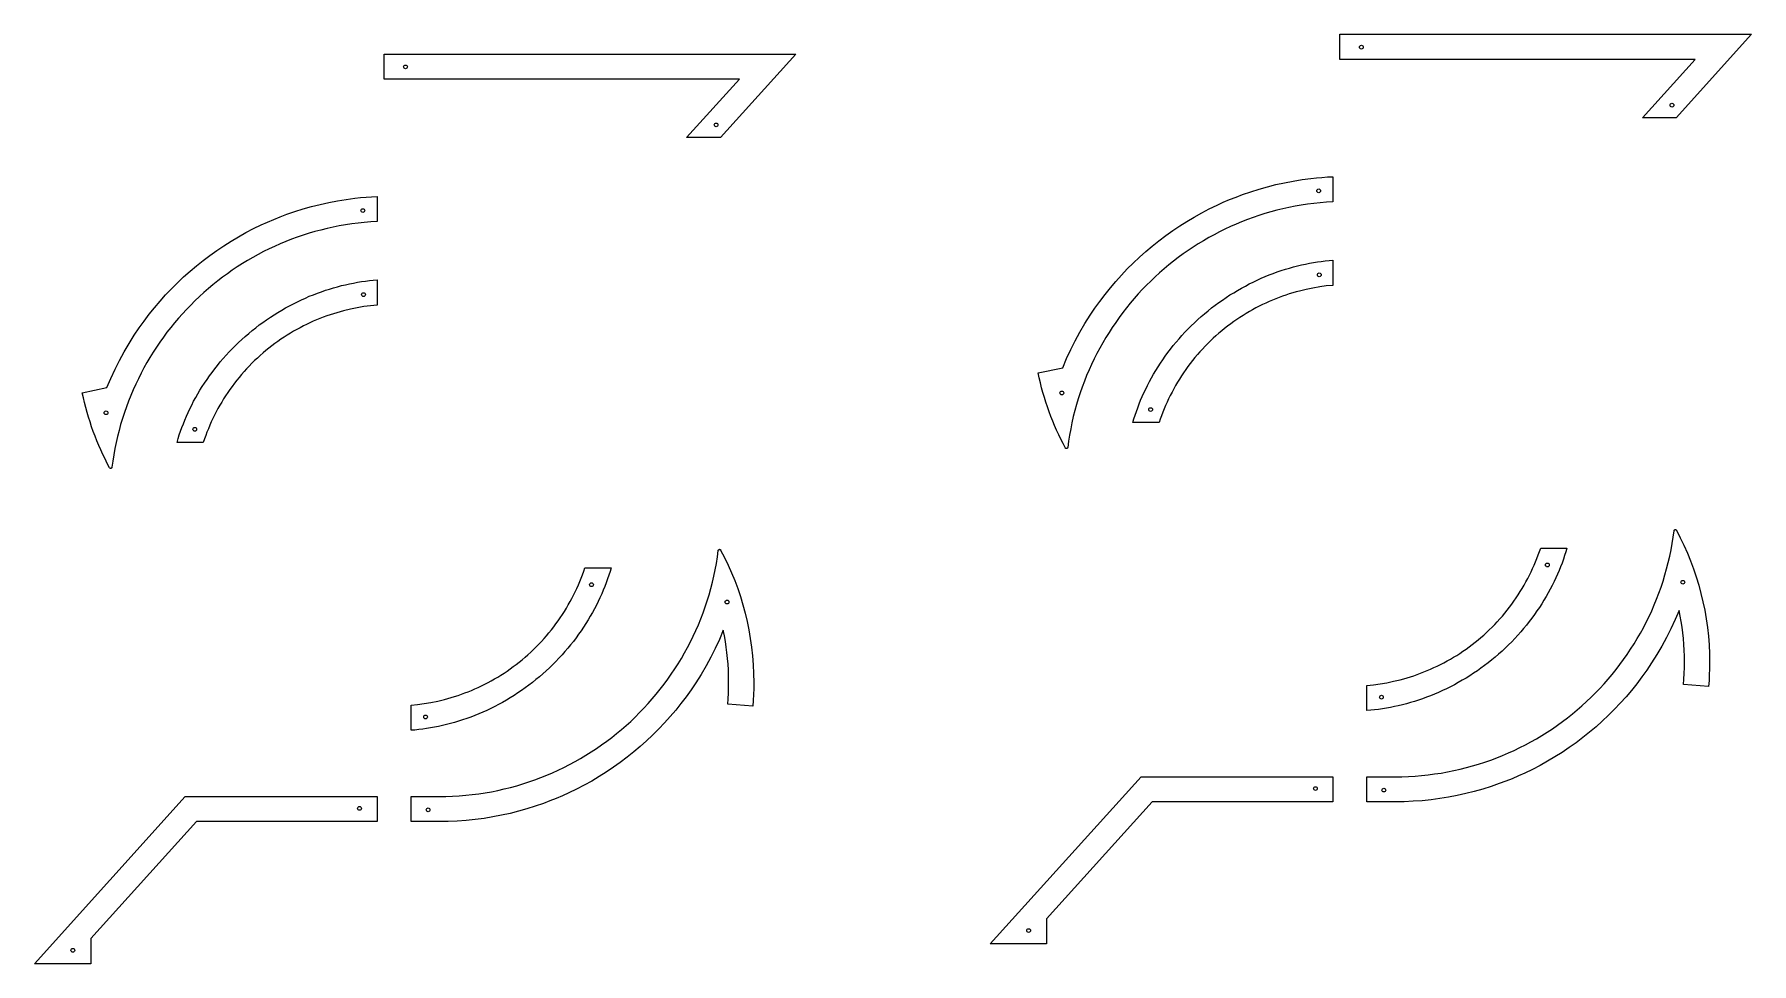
# Model space of a CAD drawing. Header units: millimetres. Extents: x -5172 to 15661, y -1212 to 2364.
# Drawn here: x -2126 to 610, y -1149 to 332 of the extents above; entities that cross this region are included whole.
import ezdxf

# ---------------------------------------------------------------- set-up
doc = ezdxf.new("R2010")
doc.units = ezdxf.units.MM
doc.layers.get('0').update_dxf_attribs({"color": 18, "true_color": 0x000000})
doc.layers.add('TOP$Visible$Curves', color=1, linetype='Continuous', true_color=0xff0000)

msp = doc.modelspace()

# ---------------------------------------------------------------- linework, layer by layer
at = {"color": 7}
for centre in [(-12.3, 311.8), (-1535.2, 280.3), (482.6, 219.3), (-1040.3, 187.8), (-80.3, 82.8), (-1603.1, 51.3), (-79.3, -51.2), (-1602.1, -82.7), (-489.5, -239.5), (-2012.3, -271), (-348, -265.9), (-1870.9, -297.4), (284.1, -513.6), (-1238.8, -545.1), (499.9, -541.2), (-1022.9, -572.7), (19.7, -724.4), (-1503.2, -755.9), (-85.5, -870.1), (23.6, -872.5), (-1608.4, -901.6), (-1499.2, -904), (-542.4, -1096.4), (-2065.2, -1127.9)]:
    msp.add_circle(centre, 3, dxfattribs=at)
at = {"layer": 'TOP$Visible$Curves', "color": 3, "lineweight": -3, "true_color": 0x00ff00}
for points in [[(489.3, 199), (435.4, 199), (519.6, 292.2), (-46.5, 292.2), (-46.5, 332.2), (609.5, 332.2), (609.5, 332.2)], [(-1033.5, 167.5), (-1087.4, 167.5), (-1003.3, 260.7), (-1569.3, 260.7), (-1569.3, 300.7), (-913.3, 300.7), (-913.3, 300.7)], [(-57.6, 105.3), (-57.6, 65.2), (-67.8, 64.6), (-77.9, 63.8), (-88, 62.7), (-98, 61.4), (-108, 59.9), (-117.8, 58.2), (-127.6, 56.3), (-137.4, 54.1), (-147, 51.8), (-156.6, 49.2), (-166, 46.4), (-175.4, 43.5), (-184.7, 40.3), (-193.9, 36.9), (-203, 33.4), (-212, 29.6), (-220.9, 25.7), (-229.7, 21.6), (-238.4, 17.3), (-247, 12.8), (-255.5, 8.1), (-263.9, 3.2), (-272.1, -1.8), (-280.3, -7), (-288.3, -12.3), (-296.2, -17.9), (-303.9, -23.5), (-311.6, -29.4), (-319.1, -35.4), (-326.5, -41.6), (-333.7, -47.9), (-340.8, -54.4), (-347.8, -61), (-354.6, -67.8), (-361.3, -74.7), (-367.8, -81.7), (-374.2, -88.9), (-380.4, -96.3), (-386.4, -103.7), (-392.3, -111.3), (-398.1, -119), (-403.7, -126.9), (-409.1, -134.9), (-414.3, -143), (-419.4, -151.2), (-424.3, -159.5), (-429.1, -168), (-433.6, -176.5), (-438, -185.2), (-442.2, -193.9), (-446.2, -202.8), (-450, -211.8), (-453.6, -220.9), (-457, -230), (-460.3, -239.3), (-463.3, -248.7), (-466.1, -258.1), (-468.8, -267.6), (-471.2, -277.2), (-473.4, -286.9), (-475.4, -296.7), (-477.2, -306.6), (-478.8, -316.5), (-480.1, -326.5), (-480.1, -326.5), (-480.2, -326.6), (-480.2, -326.6), (-480.2, -326.6), (-480.2, -326.7), (-480.2, -326.7), (-480.2, -326.7), (-480.2, -326.8), (-480.2, -326.8), (-480.2, -326.8), (-480.2, -326.9), (-480.2, -326.9), (-480.3, -327), (-480.3, -327), (-480.3, -327), (-480.3, -327.1), (-480.3, -327.1), (-480.3, -327.1), (-480.4, -327.2), (-480.4, -327.2), (-480.4, -327.2), (-480.4, -327.3), (-480.4, -327.3), (-480.5, -327.3), (-480.5, -327.4), (-480.5, -327.4), (-480.5, -327.4), (-480.6, -327.5), (-480.6, -327.5), (-480.6, -327.5), (-480.6, -327.6), (-480.7, -327.6), (-480.7, -327.6), (-480.7, -327.7), (-480.8, -327.7), (-480.8, -327.7), (-480.8, -327.7), (-480.8, -327.8), (-480.9, -327.8), (-480.9, -327.8), (-480.9, -327.8), (-481, -327.9), (-481, -327.9), (-481, -327.9), (-481.1, -327.9), (-481.1, -328), (-481.1, -328), (-481.2, -328), (-481.2, -328), (-481.3, -328), (-481.3, -328), (-481.3, -328.1), (-481.4, -328.1), (-481.4, -328.1), (-481.4, -328.1), (-481.5, -328.1), (-481.5, -328.1), (-481.5, -328.1), (-481.6, -328.2), (-481.6, -328.2), (-481.7, -328.2), (-481.7, -328.2), (-481.7, -328.2), (-481.8, -328.2), (-481.8, -328.2), (-481.8, -328.2), (-481.9, -328.2), (-481.9, -328.2), (-481.9, -328.2), (-482, -328.2), (-482, -328.2), (-482.1, -328.2), (-482.1, -328.2), (-482.1, -328.2), (-482.2, -328.2), (-482.2, -328.2), (-482.3, -328.2), (-482.3, -328.2), (-482.3, -328.2), (-482.4, -328.2), (-482.4, -328.2), (-482.5, -328.2), (-482.5, -328.2), (-482.5, -328.2), (-482.6, -328.2), (-482.6, -328.2), (-482.6, -328.2), (-482.7, -328.2), (-482.7, -328.1), (-482.8, -328.1), (-482.8, -328.1), (-482.8, -328.1), (-482.9, -328.1), (-482.9, -328.1), (-483, -328.1), (-483, -328), (-483, -328), (-483.1, -328), (-483.1, -328), (-483.1, -328), (-483.2, -327.9), (-483.2, -327.9), (-483.2, -327.9), (-483.3, -327.9), (-483.3, -327.8), (-483.3, -327.8), (-483.4, -327.8), (-483.4, -327.8), (-483.4, -327.7), (-483.5, -327.7), (-483.5, -327.7), (-483.5, -327.7), (-483.5, -327.6), (-483.6, -327.6), (-483.6, -327.6), (-483.6, -327.6), (-483.7, -327.5), (-483.7, -327.5), (-483.7, -327.5), (-483.7, -327.4), (-483.8, -327.4), (-483.8, -327.4), (-483.8, -327.3), (-483.8, -327.3), (-483.8, -327.3), (-483.9, -327.2), (-483.9, -327.2), (-483.9, -327.2), (-487.6, -320.2), (-491.1, -313.1), (-494.5, -306), (-497.8, -298.8), (-501, -291.5), (-504, -284.2), (-506.9, -276.8), (-509.7, -269.4), (-512.4, -261.8), (-514.9, -254.3), (-517.3, -246.6), (-519.6, -238.9), (-521.7, -231.2), (-523.7, -223.3), (-525.6, -215.5), (-527.3, -207.6), (-488.1, -199.4), (-481.9, -184.7), (-475.2, -170.2), (-468.1, -156.2), (-460.6, -142.4), (-452.7, -128.9), (-444.3, -115.6), (-436.7, -104.4), (-428.9, -93.4), (-420.7, -82.6), (-412.2, -72), (-403.5, -61.7), (-394.5, -51.6), (-385.2, -41.8), (-375.6, -32.3), (-365.8, -23), (-355.7, -14), (-345.4, -5.2), (-334.8, 3.2), (-324, 11.4), (-312.9, 19.3), (-301.7, 26.8), (-290.2, 34.1), (-278.5, 41), (-266.6, 47.7), (-254.5, 54), (-242.2, 59.9), (-232.2, 64.5), (-222.1, 68.8), (-211.9, 72.9), (-201.6, 76.7), (-188.5, 81.3), (-175.2, 85.4), (-161.9, 89.2), (-148.4, 92.6), (-134.6, 95.7), (-120.8, 98.3), (-106.8, 100.6), (-92.8, 102.4), (-84, 103.4), (-75.2, 104.2), (-66.4, 104.8)], [(-1580.4, 73.8), (-1580.4, 33.7), (-1590.6, 33.1), (-1600.8, 32.3), (-1610.8, 31.2), (-1620.9, 29.9), (-1630.8, 28.4), (-1640.7, 26.7), (-1650.5, 24.8), (-1660.2, 22.6), (-1669.8, 20.3), (-1679.4, 17.7), (-1688.9, 15), (-1698.3, 12), (-1707.6, 8.8), (-1716.8, 5.5), (-1725.9, 1.9), (-1734.9, -1.9), (-1743.8, -5.8), (-1752.6, -9.9), (-1761.3, -14.2), (-1769.9, -18.7), (-1778.4, -23.4), (-1786.7, -28.2), (-1795, -33.3), (-1803.1, -38.5), (-1811.1, -43.8), (-1819, -49.3), (-1826.8, -55), (-1834.4, -60.9), (-1841.9, -66.9), (-1849.3, -73.1), (-1856.5, -79.4), (-1863.6, -85.9), (-1870.6, -92.5), (-1877.4, -99.3), (-1884.1, -106.2), (-1890.6, -113.2), (-1897, -120.4), (-1903.2, -127.8), (-1909.3, -135.2), (-1915.2, -142.8), (-1920.9, -150.5), (-1926.5, -158.4), (-1931.9, -166.4), (-1937.2, -174.5), (-1942.3, -182.7), (-1947.2, -191), (-1951.9, -199.4), (-1956.4, -208), (-1960.8, -216.7), (-1965, -225.4), (-1969, -234.3), (-1972.8, -243.3), (-1976.4, -252.4), (-1979.9, -261.5), (-1983.1, -270.8), (-1986.1, -280.1), (-1989, -289.6), (-1991.6, -299.1), (-1994, -308.7), (-1996.2, -318.4), (-1998.3, -328.2), (-2000, -338.1), (-2001.6, -348), (-2003, -358), (-2003, -358), (-2003, -358), (-2003, -358.1), (-2003, -358.1), (-2003, -358.2), (-2003, -358.2), (-2003, -358.2), (-2003, -358.3), (-2003.1, -358.3), (-2003.1, -358.3), (-2003.1, -358.4), (-2003.1, -358.4), (-2003.1, -358.4), (-2003.1, -358.5), (-2003.1, -358.5), (-2003.1, -358.6), (-2003.2, -358.6), (-2003.2, -358.6), (-2003.2, -358.7), (-2003.2, -358.7), (-2003.2, -358.7), (-2003.3, -358.8), (-2003.3, -358.8), (-2003.3, -358.8), (-2003.3, -358.9), (-2003.4, -358.9), (-2003.4, -358.9), (-2003.4, -359), (-2003.4, -359), (-2003.5, -359), (-2003.5, -359.1), (-2003.5, -359.1), (-2003.5, -359.1), (-2003.6, -359.2), (-2003.6, -359.2), (-2003.6, -359.2), (-2003.7, -359.2), (-2003.7, -359.3), (-2003.7, -359.3), (-2003.8, -359.3), (-2003.8, -359.3), (-2003.8, -359.4), (-2003.9, -359.4), (-2003.9, -359.4), (-2003.9, -359.4), (-2004, -359.4), (-2004, -359.5), (-2004, -359.5), (-2004.1, -359.5), (-2004.1, -359.5), (-2004.1, -359.5), (-2004.2, -359.6), (-2004.2, -359.6), (-2004.2, -359.6), (-2004.3, -359.6), (-2004.3, -359.6), (-2004.3, -359.6), (-2004.4, -359.6), (-2004.4, -359.6), (-2004.5, -359.7), (-2004.5, -359.7), (-2004.5, -359.7), (-2004.6, -359.7), (-2004.6, -359.7), (-2004.6, -359.7), (-2004.7, -359.7), (-2004.7, -359.7), (-2004.7, -359.7), (-2004.8, -359.7), (-2004.8, -359.7), (-2004.9, -359.7), (-2004.9, -359.7), (-2004.9, -359.7), (-2005, -359.7), (-2005, -359.7), (-2005.1, -359.7), (-2005.1, -359.7), (-2005.1, -359.7), (-2005.2, -359.7), (-2005.2, -359.7), (-2005.3, -359.7), (-2005.3, -359.7), (-2005.3, -359.7), (-2005.4, -359.7), (-2005.4, -359.7), (-2005.5, -359.7), (-2005.5, -359.7), (-2005.5, -359.6), (-2005.6, -359.6), (-2005.6, -359.6), (-2005.6, -359.6), (-2005.7, -359.6), (-2005.7, -359.6), (-2005.8, -359.6), (-2005.8, -359.5), (-2005.8, -359.5), (-2005.9, -359.5), (-2005.9, -359.5), (-2005.9, -359.5), (-2006, -359.4), (-2006, -359.4), (-2006, -359.4), (-2006.1, -359.4), (-2006.1, -359.4), (-2006.1, -359.3), (-2006.2, -359.3), (-2006.2, -359.3), (-2006.2, -359.3), (-2006.3, -359.2), (-2006.3, -359.2), (-2006.3, -359.2), (-2006.4, -359.2), (-2006.4, -359.1), (-2006.4, -359.1), (-2006.4, -359.1), (-2006.5, -359), (-2006.5, -359), (-2006.5, -359), (-2006.5, -359), (-2006.6, -358.9), (-2006.6, -358.9), (-2006.6, -358.9), (-2006.6, -358.8), (-2006.7, -358.8), (-2006.7, -358.8), (-2006.7, -358.7), (-2006.7, -358.7), (-2006.7, -358.7), (-2010.4, -351.7), (-2013.9, -344.6), (-2017.3, -337.5), (-2020.6, -330.3), (-2023.8, -323), (-2026.9, -315.7), (-2029.8, -308.3), (-2032.6, -300.8), (-2035.2, -293.3), (-2037.8, -285.7), (-2040.2, -278.1), (-2042.4, -270.4), (-2044.6, -262.6), (-2046.6, -254.8), (-2048.4, -247), (-2050.1, -239.1), (-2011, -230.9), (-2004.7, -216.2), (-1998, -201.6), (-1990.9, -187.6), (-1983.4, -173.9), (-1975.5, -160.4), (-1967.2, -147.1), (-1959.6, -135.9), (-1951.7, -124.9), (-1943.5, -114.1), (-1935.1, -103.5), (-1926.3, -93.2), (-1917.3, -83.1), (-1908, -73.3), (-1898.4, -63.8), (-1888.6, -54.5), (-1878.5, -45.5), (-1868.2, -36.7), (-1857.6, -28.3), (-1846.8, -20.1), (-1835.8, -12.2), (-1824.5, -4.7), (-1813.1, 2.6), (-1801.3, 9.5), (-1789.4, 16.2), (-1777.3, 22.5), (-1765.1, 28.4), (-1755, 33), (-1744.9, 37.3), (-1734.7, 41.4), (-1724.4, 45.3), (-1711.3, 49.8), (-1698.1, 54), (-1684.7, 57.7), (-1671.2, 61.1), (-1657.5, 64.2), (-1643.6, 66.8), (-1629.7, 69.1), (-1615.7, 70.9), (-1606.9, 71.9), (-1598.1, 72.7), (-1589.2, 73.3)], [(-57.6, -27.7), (-57.6, -67.9), (-68.1, -68.9), (-78.7, -70.4), (-89.4, -72.2), (-100.1, -74.4), (-110.9, -77), (-116.3, -78.4), (-121.7, -80), (-127.1, -81.6), (-132.5, -83.4), (-137.9, -85.3), (-143.2, -87.2), (-148.6, -89.3), (-153.9, -91.5), (-159.2, -93.7), (-164.5, -96.1), (-169.8, -98.6), (-175.1, -101.2), (-180.3, -103.9), (-185.5, -106.7), (-190.6, -109.6), (-195.7, -112.6), (-200.8, -115.8), (-205.8, -119), (-210.7, -122.3), (-215.7, -125.7), (-220.5, -129.2), (-225.3, -132.8), (-230.1, -136.5), (-234.7, -140.3), (-239.3, -144.2), (-243.9, -148.2), (-248.3, -152.3), (-252.7, -156.4), (-257.1, -160.7), (-261.3, -165), (-265.4, -169.4), (-269.5, -173.9), (-273.5, -178.4), (-277.4, -183.1), (-281.2, -187.8), (-284.9, -192.6), (-288.5, -197.4), (-292.1, -202.3), (-295.5, -207.2), (-298.8, -212.3), (-302, -217.3), (-305.2, -222.4), (-308.2, -227.6), (-311.1, -232.8), (-313.9, -238.1), (-316.7, -243.4), (-319.3, -248.7), (-321.8, -254.1), (-324.2, -259.4), (-326.4, -264.9), (-328.6, -270.3), (-330.7, -275.8), (-332.7, -281.2), (-334.5, -286.7), (-376.4, -286.7), (-374.6, -280.8), (-372.7, -274.9), (-370.7, -269), (-368.6, -263), (-366.3, -257), (-363.9, -251.1), (-361.3, -245.1), (-358.6, -239.2), (-355.8, -233.2), (-352.9, -227.3), (-349.8, -221.4), (-346.6, -215.5), (-343.3, -209.6), (-339.8, -203.7), (-336.2, -197.9), (-332.5, -192.2), (-328.6, -186.4), (-324.6, -180.7), (-320.5, -175.1), (-316.3, -169.5), (-311.9, -164), (-307.4, -158.6), (-302.8, -153.2), (-298.1, -147.9), (-293.3, -142.6), (-288.3, -137.5), (-283.3, -132.4), (-278.1, -127.5), (-272.9, -122.6), (-267.5, -117.8), (-262.1, -113.1), (-256.6, -108.5), (-250.9, -104), (-245.2, -99.7), (-239.4, -95.4), (-233.6, -91.3), (-227.7, -87.2), (-221.7, -83.3), (-215.6, -79.6), (-209.5, -75.9), (-203.3, -72.4), (-197.1, -69), (-190.9, -65.7), (-184.6, -62.6), (-178.3, -59.6), (-171.9, -56.7), (-165.5, -54), (-159.1, -51.4), (-152.7, -48.9), (-146.3, -46.5), (-139.9, -44.4), (-133.4, -42.3), (-127, -40.4), (-120.6, -38.6), (-114.2, -36.9), (-107.8, -35.4), (-101.4, -34), (-95, -32.7), (-88.7, -31.6), (-82.4, -30.6), (-76.1, -29.7), (-69.9, -28.9), (-63.7, -28.3)], [(-1580.4, -59.2), (-1580.4, -99.4), (-1590.9, -100.4), (-1601.5, -101.9), (-1612.2, -103.7), (-1623, -105.9), (-1633.7, -108.5), (-1639.1, -109.9), (-1644.5, -111.5), (-1649.9, -113.1), (-1655.3, -114.9), (-1660.7, -116.7), (-1666.1, -118.7), (-1671.4, -120.8), (-1676.8, -123), (-1682.1, -125.2), (-1687.4, -127.6), (-1692.7, -130.1), (-1697.9, -132.7), (-1703.1, -135.4), (-1708.3, -138.2), (-1713.4, -141.1), (-1718.5, -144.1), (-1723.6, -147.2), (-1728.6, -150.5), (-1733.6, -153.8), (-1738.5, -157.2), (-1743.4, -160.7), (-1748.2, -164.3), (-1752.9, -168), (-1757.6, -171.8), (-1762.2, -175.7), (-1766.7, -179.7), (-1771.2, -183.8), (-1775.6, -187.9), (-1779.9, -192.2), (-1784.1, -196.5), (-1788.3, -200.9), (-1792.4, -205.4), (-1796.3, -209.9), (-1800.2, -214.6), (-1804, -219.3), (-1807.8, -224), (-1811.4, -228.9), (-1814.9, -233.8), (-1818.3, -238.7), (-1821.7, -243.8), (-1824.9, -248.8), (-1828, -253.9), (-1831, -259.1), (-1834, -264.3), (-1836.8, -269.6), (-1839.5, -274.9), (-1842.1, -280.2), (-1844.6, -285.5), (-1847, -290.9), (-1849.3, -296.4), (-1851.5, -301.8), (-1853.5, -307.2), (-1855.5, -312.7), (-1857.4, -318.2), (-1899.2, -318.2), (-1897.5, -312.3), (-1895.6, -306.4), (-1893.5, -300.4), (-1891.4, -294.5), (-1889.1, -288.5), (-1886.7, -282.6), (-1884.2, -276.6), (-1881.5, -270.6), (-1878.7, -264.7), (-1875.7, -258.8), (-1872.7, -252.8), (-1869.4, -246.9), (-1866.1, -241.1), (-1862.6, -235.2), (-1859, -229.4), (-1855.3, -223.6), (-1851.4, -217.9), (-1847.5, -212.2), (-1843.3, -206.6), (-1839.1, -201), (-1834.7, -195.5), (-1830.3, -190.1), (-1825.7, -184.7), (-1820.9, -179.4), (-1816.1, -174.1), (-1811.2, -169), (-1806.1, -163.9), (-1801, -158.9), (-1795.7, -154.1), (-1790.4, -149.3), (-1784.9, -144.6), (-1779.4, -140), (-1773.8, -135.5), (-1768.1, -131.1), (-1762.3, -126.9), (-1756.4, -122.8), (-1750.5, -118.7), (-1744.5, -114.8), (-1738.5, -111), (-1732.3, -107.4), (-1726.2, -103.9), (-1720, -100.5), (-1713.7, -97.2), (-1707.4, -94.1), (-1701.1, -91.1), (-1694.7, -88.2), (-1688.4, -85.4), (-1682, -82.8), (-1675.6, -80.4), (-1669.1, -78), (-1662.7, -75.8), (-1656.3, -73.8), (-1649.8, -71.8), (-1643.4, -70.1), (-1637, -68.4), (-1630.6, -66.9), (-1624.2, -65.5), (-1617.9, -64.2), (-1611.5, -63.1), (-1605.2, -62), (-1599, -61.2), (-1592.7, -60.4), (-1586.5, -59.8)], [(-3.6, -745.7), (-3.6, -705.6), (7, -704.5), (17.6, -703.1), (28.3, -701.3), (39, -699.1), (49.8, -696.5), (55.2, -695), (60.6, -693.5), (66, -691.8), (71.4, -690.1), (76.7, -688.2), (82.1, -686.2), (87.5, -684.2), (92.8, -682), (98.1, -679.7), (103.4, -677.3), (108.7, -674.8), (113.9, -672.2), (119.2, -669.5), (124.3, -666.7), (129.5, -663.8), (134.6, -660.8), (139.7, -657.7), (144.7, -654.5), (149.6, -651.2), (154.5, -647.8), (159.4, -644.2), (164.2, -640.6), (168.9, -636.9), (173.6, -633.1), (178.2, -629.2), (182.8, -625.3), (187.2, -621.2), (191.6, -617), (195.9, -612.8), (200.2, -608.5), (204.3, -604.1), (208.4, -599.6), (212.4, -595), (216.3, -590.4), (220.1, -585.7), (223.8, -580.9), (227.4, -576.1), (230.9, -571.2), (234.4, -566.2), (237.7, -561.2), (240.9, -556.1), (244.1, -551), (247.1, -545.8), (250, -540.6), (252.8, -535.4), (255.5, -530.1), (258.1, -524.8), (260.6, -519.4), (263, -514), (265.3, -508.6), (267.5, -503.2), (269.6, -497.7), (271.6, -492.2), (273.4, -486.7), (315.3, -486.7), (313.5, -492.6), (311.6, -498.6), (309.6, -504.5), (307.4, -510.5), (305.2, -516.4), (302.7, -522.4), (300.2, -528.3), (297.5, -534.3), (294.7, -540.2), (291.8, -546.2), (288.7, -552.1), (285.5, -558), (282.2, -563.9), (278.7, -569.7), (275.1, -575.5), (271.3, -581.3), (267.5, -587), (263.5, -592.7), (259.4, -598.3), (255.1, -603.9), (250.8, -609.4), (246.3, -614.9), (241.7, -620.3), (237, -625.6), (232.2, -630.8), (227.2, -636), (222.2, -641), (217, -646), (211.8, -650.9), (206.4, -655.7), (201, -660.4), (195.4, -664.9), (189.8, -669.4), (184.1, -673.8), (178.3, -678.1), (172.5, -682.2), (166.5, -686.2), (160.6, -690.1), (154.5, -693.9), (148.4, -697.5), (142.2, -701.1), (136, -704.5), (129.8, -707.7), (123.5, -710.9), (117.1, -713.9), (110.8, -716.8), (104.4, -719.5), (98, -722.1), (91.6, -724.6), (85.2, -726.9), (78.7, -729.1), (72.3, -731.2), (65.9, -733.1), (59.5, -734.9), (53, -736.6), (46.6, -738.1), (40.3, -739.5), (33.9, -740.8), (27.6, -741.9), (21.3, -742.9), (15, -743.8), (8.8, -744.6), (2.6, -745.2)], [(-1526.4, -777.2), (-1526.4, -737.1), (-1515.9, -736), (-1505.3, -734.6), (-1494.6, -732.8), (-1483.8, -730.6), (-1473, -728), (-1467.7, -726.5), (-1462.3, -725), (-1456.9, -723.3), (-1451.5, -721.6), (-1446.1, -719.7), (-1440.7, -717.7), (-1435.4, -715.7), (-1430, -713.5), (-1424.7, -711.2), (-1419.4, -708.8), (-1414.1, -706.3), (-1408.9, -703.7), (-1403.7, -701), (-1398.5, -698.2), (-1393.4, -695.3), (-1388.2, -692.3), (-1383.2, -689.2), (-1378.2, -686), (-1373.2, -682.7), (-1368.3, -679.2), (-1363.4, -675.7), (-1358.6, -672.1), (-1353.9, -668.4), (-1349.2, -664.6), (-1344.6, -660.7), (-1340.1, -656.7), (-1335.6, -652.7), (-1331.2, -648.5), (-1326.9, -644.3), (-1322.7, -639.9), (-1318.5, -635.5), (-1314.4, -631.1), (-1310.5, -626.5), (-1306.6, -621.9), (-1302.8, -617.2), (-1299, -612.4), (-1295.4, -607.6), (-1291.9, -602.7), (-1288.5, -597.7), (-1285.1, -592.7), (-1281.9, -587.6), (-1278.8, -582.5), (-1275.8, -577.3), (-1272.8, -572.1), (-1270, -566.9), (-1267.3, -561.6), (-1264.7, -556.2), (-1262.2, -550.9), (-1259.8, -545.5), (-1257.5, -540.1), (-1255.3, -534.6), (-1253.3, -529.2), (-1251.3, -523.7), (-1249.4, -518.2), (-1207.6, -518.2), (-1209.3, -524.1), (-1211.2, -530.1), (-1213.3, -536), (-1215.4, -541.9), (-1217.7, -547.9), (-1220.1, -553.9), (-1222.6, -559.8), (-1225.3, -565.8), (-1228.1, -571.7), (-1231.1, -577.7), (-1234.1, -583.6), (-1237.3, -589.5), (-1240.7, -595.4), (-1244.2, -601.2), (-1247.8, -607), (-1251.5, -612.8), (-1255.4, -618.5), (-1259.3, -624.2), (-1263.5, -629.8), (-1267.7, -635.4), (-1272.1, -640.9), (-1276.5, -646.4), (-1281.1, -651.8), (-1285.8, -657.1), (-1290.7, -662.3), (-1295.6, -667.4), (-1300.7, -672.5), (-1305.8, -677.5), (-1311.1, -682.4), (-1316.4, -687.2), (-1321.9, -691.9), (-1327.4, -696.4), (-1333, -700.9), (-1338.7, -705.3), (-1344.5, -709.5), (-1350.4, -713.7), (-1356.3, -717.7), (-1362.3, -721.6), (-1368.3, -725.4), (-1374.5, -729), (-1380.6, -732.6), (-1386.8, -736), (-1393.1, -739.2), (-1399.4, -742.4), (-1405.7, -745.4), (-1412.1, -748.3), (-1418.4, -751), (-1424.8, -753.6), (-1431.2, -756.1), (-1437.7, -758.4), (-1444.1, -760.6), (-1450.5, -762.7), (-1457, -764.6), (-1463.4, -766.4), (-1469.8, -768), (-1476.2, -769.6), (-1482.6, -771), (-1488.9, -772.2), (-1495.3, -773.4), (-1501.6, -774.4), (-1507.8, -775.3), (-1514.1, -776), (-1520.3, -776.7)], [(-603.7, -1117.7), (-363.2, -851.2), (-363.2, -851.2), (-57.6, -851.2), (-57.6, -891.2), (-345.4, -891.2), (-513.7, -1077.7), (-513.7, -1117.7), (-579.2, -1117.7)], [(-2126.5, -1149.2), (-1886, -882.7), (-1886, -882.7), (-1580.4, -882.7), (-1580.4, -922.7), (-1868.3, -922.7), (-2036.5, -1109.2), (-2036.5, -1149.2), (-2102, -1149.2)]]:
    msp.add_lwpolyline(points, close=True, dxfattribs=at)
for points in [[(541, -707.4), (501.1, -704), (501.7, -695.7), (502.2, -686.5), (502.5, -677.3), (502.5, -668), (502.4, -658.8), (502.1, -649.5), (501.5, -640.3), (500.8, -631.1), (499.8, -621.9), (498.7, -612.9), (497.3, -603.9), (495.8, -595), (494, -586), (487.8, -600.8), (481, -615.3), (474, -629.3), (466.5, -643.1), (458.6, -656.6), (450.2, -669.8), (442.6, -681.1), (434.8, -692.1), (426.6, -702.9), (418.1, -713.5), (409.4, -723.8), (400.3, -733.8), (391, -743.7), (381.5, -753.2), (371.6, -762.5), (361.6, -771.5), (351.2, -780.2), (340.7, -788.7), (329.9, -796.9), (318.8, -804.7), (307.6, -812.3), (296.1, -819.5), (284.4, -826.5), (272.5, -833.1), (260.4, -839.4), (248.1, -845.4), (238.1, -849.9), (228, -854.3), (217.8, -858.4), (207.5, -862.2), (194.4, -866.8), (181.1, -870.9), (167.7, -874.7), (154.3, -878.1), (140.5, -881.2), (126.6, -883.8), (112.7, -886.1), (98.7, -887.9), (84.4, -889.4), (70.1, -890.4), (55.7, -891), (41.3, -891.2), (-3.6, -891.2), (-3.6, -851.2), (29.2, -851.2), (41.3, -851.2), (52, -851.1), (62.6, -850.8), (73.2, -850.1), (83.6, -849.3), (94.1, -848.2), (104.4, -846.8), (114.7, -845.3), (124.9, -843.5), (135, -841.4), (145, -839.2), (155, -836.7), (164.8, -834), (174.6, -831.1), (184.3, -828), (193.9, -824.6), (203.3, -821.1), (212.7, -817.3), (222, -813.3), (231.1, -809.2), (240.2, -804.8), (249.1, -800.3), (257.9, -795.5), (266.6, -790.6), (275.2, -785.4), (283.6, -780.1), (292, -774.6), (300.2, -769), (308.2, -763.1), (316.1, -757.1), (323.9, -750.9), (331.6, -744.6), (339, -738), (346.4, -731.4), (353.6, -724.5), (360.6, -717.5), (367.5, -710.4), (374.3, -703.1), (380.8, -695.6), (387.2, -688), (393.5, -680.3), (399.5, -672.4), (405.4, -664.4), (411.2, -656.2), (416.7, -648), (422.1, -639.5), (427.3, -631), (432.3, -622.4), (437.1, -613.6), (441.7, -604.7), (446.1, -595.7), (450.3, -586.5), (454.3, -577.3), (458.2, -568), (461.8, -558.5), (465.2, -549), (468.4, -539.3), (471.4, -529.6), (474.1, -519.8), (476.7, -509.8), (479, -499.8), (481.1, -489.7), (483, -479.6), (484.6, -469.3), (486, -459), (486, -459), (486, -458.9), (486, -458.9), (486, -458.8), (486.1, -458.8), (486.1, -458.8), (486.1, -458.7), (486.1, -458.7), (486.1, -458.7), (486.1, -458.6), (486.1, -458.6), (486.1, -458.6), (486.1, -458.5), (486.2, -458.5), (486.2, -458.4), (486.2, -458.4), (486.2, -458.4), (486.2, -458.3), (486.2, -458.3), (486.3, -458.3), (486.3, -458.2), (486.3, -458.2), (486.3, -458.2), (486.3, -458.1), (486.4, -458.1), (486.4, -458.1), (486.4, -458), (486.4, -458), (486.5, -458), (486.5, -457.9), (486.5, -457.9), (486.6, -457.9), (486.6, -457.8), (486.6, -457.8), (486.6, -457.8), (486.7, -457.8), (486.7, -457.7), (486.7, -457.7), (486.8, -457.7), (486.8, -457.7), (486.8, -457.6), (486.9, -457.6), (486.9, -457.6), (486.9, -457.6), (487, -457.5), (487, -457.5), (487, -457.5), (487.1, -457.5), (487.1, -457.5), (487.1, -457.4), (487.2, -457.4), (487.2, -457.4), (487.2, -457.4), (487.3, -457.4), (487.3, -457.4), (487.3, -457.4), (487.4, -457.3), (487.4, -457.3), (487.5, -457.3), (487.5, -457.3), (487.5, -457.3), (487.6, -457.3), (487.6, -457.3), (487.6, -457.3), (487.7, -457.3), (487.7, -457.3), (487.8, -457.3), (487.8, -457.3), (487.8, -457.2), (487.9, -457.2), (487.9, -457.2), (487.9, -457.2), (488, -457.2), (488, -457.2), (488.1, -457.2), (488.1, -457.2), (488.1, -457.2), (488.2, -457.2), (488.2, -457.3), (488.3, -457.3), (488.3, -457.3), (488.3, -457.3), (488.4, -457.3), (488.4, -457.3), (488.5, -457.3), (488.5, -457.3), (488.5, -457.3), (488.6, -457.3), (488.6, -457.3), (488.6, -457.3), (488.7, -457.4), (488.7, -457.4), (488.8, -457.4), (488.8, -457.4), (488.8, -457.4), (488.9, -457.4), (488.9, -457.5), (488.9, -457.5), (489, -457.5), (489, -457.5), (489.1, -457.5), (489.1, -457.6), (489.1, -457.6), (489.2, -457.6), (489.2, -457.6), (489.2, -457.7), (489.3, -457.7), (489.3, -457.7), (489.3, -457.7), (489.3, -457.8), (489.4, -457.8), (489.4, -457.8), (489.4, -457.8), (489.5, -457.9), (489.5, -457.9), (489.5, -457.9), (489.5, -458), (489.6, -458), (489.6, -458), (489.6, -458), (489.6, -458.1), (489.7, -458.1), (489.7, -458.1), (489.7, -458.2), (489.7, -458.2), (489.7, -458.2), (489.8, -458.3), (489.8, -458.3), (495.9, -470.2), (501.7, -482.3), (507.1, -494.6), (512.2, -507.1), (516.9, -519.8), (521.3, -532.6), (525.2, -545.7), (528.8, -558.9), (532, -572.2), (534.7, -585.7), (537.1, -599.3), (539, -613.1), (540.6, -627), (541.7, -641.1), (542.3, -655.2), (542.5, -669.5), (542.4, -679), (542.1, -688.5), (541.7, -698), (541, -707.4)], [(-981.9, -738.9), (-1021.7, -735.5), (-1021.1, -727.2), (-1020.6, -718), (-1020.4, -708.8), (-1020.3, -699.5), (-1020.4, -690.3), (-1020.8, -681), (-1021.3, -671.8), (-1022.1, -662.6), (-1023, -653.4), (-1024.2, -644.4), (-1025.5, -635.4), (-1027.1, -626.4), (-1028.8, -617.5), (-1035.1, -632.3), (-1041.8, -646.8), (-1048.9, -660.8), (-1056.4, -674.6), (-1064.3, -688.1), (-1072.6, -701.3), (-1080.2, -712.6), (-1088.1, -723.6), (-1096.3, -734.4), (-1104.7, -745), (-1113.5, -755.3), (-1122.5, -765.3), (-1131.8, -775.1), (-1141.4, -784.7), (-1151.2, -794), (-1161.3, -803), (-1171.6, -811.7), (-1182.2, -820.2), (-1193, -828.4), (-1204, -836.2), (-1215.3, -843.8), (-1226.7, -851), (-1238.5, -858), (-1250.4, -864.6), (-1262.5, -870.9), (-1274.7, -876.9), (-1284.8, -881.4), (-1294.9, -885.8), (-1305.1, -889.8), (-1315.4, -893.7), (-1328.5, -898.2), (-1341.7, -902.4), (-1355.1, -906.2), (-1368.6, -909.6), (-1382.3, -912.6), (-1396.2, -915.3), (-1410.1, -917.5), (-1424.1, -919.4), (-1438.4, -920.9), (-1452.8, -921.9), (-1467.2, -922.5), (-1481.6, -922.7), (-1526.4, -922.7), (-1526.4, -882.7), (-1493.7, -882.7), (-1481.6, -882.7), (-1470.9, -882.6), (-1460.2, -882.2), (-1449.7, -881.6), (-1439.2, -880.8), (-1428.8, -879.7), (-1418.4, -878.3), (-1408.1, -876.8), (-1397.9, -875), (-1387.8, -872.9), (-1377.8, -870.7), (-1367.8, -868.2), (-1358, -865.5), (-1348.2, -862.6), (-1338.6, -859.4), (-1329, -856.1), (-1319.5, -852.5), (-1310.1, -848.8), (-1300.9, -844.8), (-1291.7, -840.7), (-1282.7, -836.3), (-1273.7, -831.7), (-1264.9, -827), (-1256.2, -822.1), (-1247.6, -816.9), (-1239.2, -811.6), (-1230.9, -806.1), (-1222.7, -800.5), (-1214.6, -794.6), (-1206.7, -788.6), (-1198.9, -782.4), (-1191.3, -776.1), (-1183.8, -769.5), (-1176.4, -762.9), (-1169.2, -756), (-1162.2, -749), (-1155.3, -741.9), (-1148.6, -734.6), (-1142, -727.1), (-1135.6, -719.5), (-1129.4, -711.8), (-1123.3, -703.9), (-1117.4, -695.9), (-1111.7, -687.7), (-1106.1, -679.4), (-1100.8, -671), (-1095.6, -662.5), (-1090.6, -653.8), (-1085.8, -645.1), (-1081.2, -636.2), (-1076.7, -627.2), (-1072.5, -618), (-1068.5, -608.8), (-1064.7, -599.5), (-1061.1, -590), (-1057.7, -580.5), (-1054.5, -570.8), (-1051.5, -561.1), (-1048.7, -551.3), (-1046.2, -541.3), (-1043.8, -531.3), (-1041.7, -521.2), (-1039.9, -511.1), (-1038.2, -500.8), (-1036.8, -490.5), (-1036.8, -490.4), (-1036.8, -490.4), (-1036.8, -490.4), (-1036.8, -490.3), (-1036.8, -490.3), (-1036.8, -490.3), (-1036.8, -490.2), (-1036.8, -490.2), (-1036.7, -490.1), (-1036.7, -490.1), (-1036.7, -490.1), (-1036.7, -490), (-1036.7, -490), (-1036.7, -490), (-1036.7, -489.9), (-1036.6, -489.9), (-1036.6, -489.9), (-1036.6, -489.8), (-1036.6, -489.8), (-1036.6, -489.8), (-1036.6, -489.7), (-1036.5, -489.7), (-1036.5, -489.6), (-1036.5, -489.6), (-1036.5, -489.6), (-1036.4, -489.5), (-1036.4, -489.5), (-1036.4, -489.5), (-1036.4, -489.5), (-1036.3, -489.4), (-1036.3, -489.4), (-1036.3, -489.4), (-1036.3, -489.3), (-1036.2, -489.3), (-1036.2, -489.3), (-1036.2, -489.2), (-1036.1, -489.2), (-1036.1, -489.2), (-1036.1, -489.2), (-1036, -489.1), (-1036, -489.1), (-1036, -489.1), (-1035.9, -489.1), (-1035.9, -489), (-1035.9, -489), (-1035.8, -489), (-1035.8, -489), (-1035.8, -489), (-1035.7, -488.9), (-1035.7, -488.9), (-1035.7, -488.9), (-1035.6, -488.9), (-1035.6, -488.9), (-1035.6, -488.9), (-1035.5, -488.9), (-1035.5, -488.8), (-1035.5, -488.8), (-1035.4, -488.8), (-1035.4, -488.8), (-1035.3, -488.8), (-1035.3, -488.8), (-1035.3, -488.8), (-1035.2, -488.8), (-1035.2, -488.8), (-1035.2, -488.8), (-1035.1, -488.8), (-1035.1, -488.7), (-1035.1, -488.7), (-1035, -488.7), (-1035, -488.7), (-1034.9, -488.7), (-1034.9, -488.7), (-1034.9, -488.7), (-1034.8, -488.7), (-1034.8, -488.7), (-1034.7, -488.7), (-1034.7, -488.7), (-1034.7, -488.7), (-1034.6, -488.7), (-1034.6, -488.7), (-1034.5, -488.8), (-1034.5, -488.8), (-1034.5, -488.8), (-1034.4, -488.8), (-1034.4, -488.8), (-1034.3, -488.8), (-1034.3, -488.8), (-1034.3, -488.8), (-1034.2, -488.8), (-1034.2, -488.8), (-1034.2, -488.8), (-1034.1, -488.9), (-1034.1, -488.9), (-1034, -488.9), (-1034, -488.9), (-1034, -488.9), (-1033.9, -488.9), (-1033.9, -489), (-1033.9, -489), (-1033.8, -489), (-1033.8, -489), (-1033.8, -489), (-1033.7, -489.1), (-1033.7, -489.1), (-1033.7, -489.1), (-1033.6, -489.1), (-1033.6, -489.2), (-1033.6, -489.2), (-1033.5, -489.2), (-1033.5, -489.2), (-1033.5, -489.3), (-1033.4, -489.3), (-1033.4, -489.3), (-1033.4, -489.4), (-1033.4, -489.4), (-1033.3, -489.4), (-1033.3, -489.4), (-1033.3, -489.5), (-1033.3, -489.5), (-1033.2, -489.5), (-1033.2, -489.6), (-1033.2, -489.6), (-1033.2, -489.6), (-1033.1, -489.7), (-1033.1, -489.7), (-1033.1, -489.7), (-1033.1, -489.8), (-1033.1, -489.8), (-1026.9, -501.7), (-1021.1, -513.8), (-1015.7, -526.1), (-1010.6, -538.6), (-1005.9, -551.3), (-1001.6, -564.1), (-997.6, -577.2), (-994.1, -590.3), (-990.9, -603.7), (-988.1, -617.2), (-985.8, -630.8), (-983.8, -644.6), (-982.3, -658.5), (-981.2, -672.6), (-980.5, -686.7), (-980.3, -701), (-980.4, -710.5), (-980.7, -720), (-981.2, -729.5), (-981.9, -738.9)]]:
    msp.add_lwpolyline(points, dxfattribs=at)

doc.saveas('drawing.dxf')
